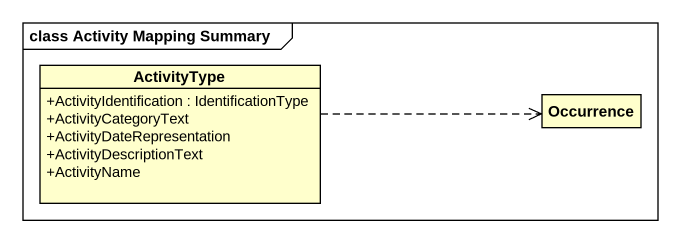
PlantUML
@startuml
mainframe class Activity Mapping Summary
hide circle
hide empty members
skinparam classAttributeIconSize 0
class ActivityType {
  +ActivityIdentification : IdentificationType
  +ActivityCategoryText
  +ActivityDateRepresentation
  +ActivityDescriptionText
  +ActivityName
}
class Occurrence
ActivityType .right.> Occurrence
@enduml
